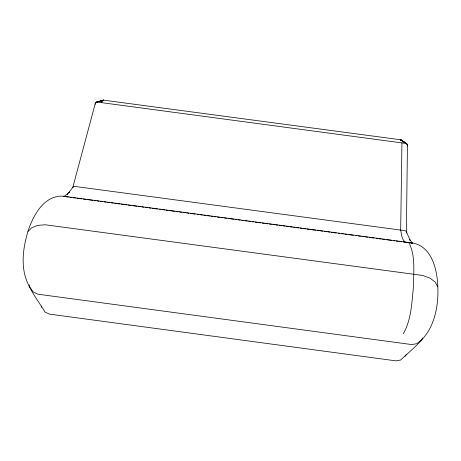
<?xml version="1.0" encoding="UTF-8"?>
<svg xmlns="http://www.w3.org/2000/svg" width="461" height="461" viewBox="0 0 461 461"><rect width="100%" height="100%" fill="white"/><g stroke="black" fill="none" stroke-linecap="round" stroke-linejoin="round"><path stroke-width="0.69" d="M406.383 233.076L407.438 145.267L406.637 143.532L400.672 139.775L103.489 100.146L96.389 102.152L95.41 102.97L72.723 187.719L73.339 186.74L74.647 186.4L405.012 230.661L406.199 231.336L410.123 240.354L409.512 239.276L412.416 243.103M401.946 142.703L400.678 230.079C401.6 234.188 401.589 239.714 405.461 242.267M95.156 104.37L95.185 103.616M407.276 145.999L407.438 145.267M27.862 231.727C24.185 244.14 21.926 257.157 23.868 270.083C26.087 285.976 36.995 298.676 45.011 312.051L49.362 314.108L395.878 360.854L400.644 360.024C411.823 349.329 425.359 339.613 431.548 324.965C436.78 312.984 438.371 299.788 437.817 286.805C437.287 270.227 432.182 247.01 413.125 243.085L63.278 196.184C43.899 194.928 32.864 215.961 27.862 231.727L31.602 227.82L37.497 225.417L45.126 224.761L422.691 275.459L429.957 278.121L435.121 282.017L437.817 286.805M403.329 333.718C411.408 319.617 411.765 302.595 413.482 286.811C413.448 272.295 415.73 256.374 409.08 242.941L406.792 242.238M422.691 337.919L421.585 339.74L416.825 343.687L411.702 344.563L37.929 294.193L33.255 291.997L29.74 286.949L29.17 284.904M405.104 356.318L406.153 354.607M72.93 187.16L68.654 192.807L69.381 192.058L67.133 194.381L67.986 193.499L63.641 196.697M101.432 102.624L103.489 100.146L96.101 102.313M102.204 100.798L103.489 100.146L96.389 102.152M100.93 101.213L103.489 100.146L95.819 102.469M99.449 101.558L103.489 100.146M64.131 196.519L65.013 196.628M97.069 102.042L406.637 143.532M66.263 196.807L68.401 197.089M69.83 197.279L71.968 197.567M73.391 197.757L75.529 198.046M76.952 198.236L78.376 198.426M79.805 198.616L81.943 198.904M83.366 199.094L85.504 199.383M86.927 199.573L92.626 200.339M94.05 200.529L95.479 200.719M96.902 200.91L99.04 201.198M100.463 201.388L102.601 201.676M104.025 201.866L106.163 202.154M107.592 202.344L109.724 202.633M111.153 202.823L113.291 203.111M114.714 203.301L116.137 203.491M117.567 203.681L119.699 203.969M121.128 204.16L123.266 204.448M124.689 204.638L126.827 204.92M128.25 205.116L130.388 205.399M131.811 205.589L136.802 206.257M138.225 206.453L140.363 206.735M141.786 206.931L143.924 207.214M145.348 207.404L147.485 207.692M148.915 207.882L151.052 208.17M152.476 208.36L157.46 209.029M159.598 209.317L161.022 209.507M162.451 209.697L164.589 209.986M166.012 210.176L168.15 210.464M169.573 210.654L174.563 211.322M175.987 211.513L178.125 211.801M179.548 211.991L181.686 212.279M183.109 212.469L185.247 212.757M186.676 212.947L188.808 213.23M190.237 213.426L195.222 214.094M197.36 214.377L198.783 214.572M200.212 214.763L202.35 215.045M203.774 215.241L205.911 215.523M207.335 215.713L209.473 216.002M210.896 216.192L213.034 216.48M214.457 216.67L215.886 216.86M217.31 217.05L219.448 217.338M220.871 217.529L223.009 217.817M224.432 218.007L226.57 218.295M227.999 218.485L233.698 219.252M235.122 219.442L236.545 219.632M237.974 219.822L240.106 220.11M241.535 220.3L243.673 220.589M245.096 220.779L247.234 221.067M248.658 221.257L250.796 221.545M252.219 221.735L253.648 221.925M255.071 222.116L257.209 222.404M258.633 222.594L260.77 222.882M262.194 223.072L264.332 223.355M265.755 223.55L267.893 223.833M269.322 224.023L271.46 224.311M272.883 224.501L274.307 224.697M275.73 224.887L277.868 225.17M279.297 225.366L281.435 225.648M282.858 225.838L284.996 226.126M286.419 226.316L288.557 226.605M289.981 226.795L292.118 227.083M293.542 227.273L294.971 227.463M296.394 227.653L298.532 227.941M299.955 228.132L302.093 228.42M303.517 228.61L305.655 228.898M307.084 229.088L309.216 229.376M310.645 229.566L315.629 230.235M317.053 230.425L319.191 230.713M320.62 230.903L322.758 231.192M324.181 231.382L326.319 231.67M327.742 231.86L329.88 232.142M331.303 232.338L336.294 233.007M338.432 233.289L339.855 233.479M341.278 233.675L343.416 233.958M344.84 234.148L346.977 234.436M348.407 234.626L353.391 235.294M355.529 235.583L356.952 235.773M358.381 235.963L360.514 236.251M361.943 236.441L364.081 236.729M365.504 236.919L367.642 237.208M369.065 237.398L374.055 238.066M376.193 238.354L377.617 238.544M379.04 238.735L381.178 239.023M382.601 239.213L384.739 239.501M386.162 239.691L391.867 240.452M393.291 240.648L394.714 240.838M396.137 241.028L398.275 241.316M399.704 241.506L401.842 241.789M403.266 241.985L405.403 242.267M406.792 242.457L408.838 242.728M410.198 242.912L412.238 243.183L411.379 243.062M406.003 143.244L400.672 139.775L401.664 140.789M407.109 143.988L400.672 139.775L401.692 140.732M404.026 142.178L400.672 139.775L403.277 141.89M405.703 143.377L407.38 144.581M41.357 306.029L41.721 307.314M406.493 231.854L406.55 232.448"/></g></svg>
